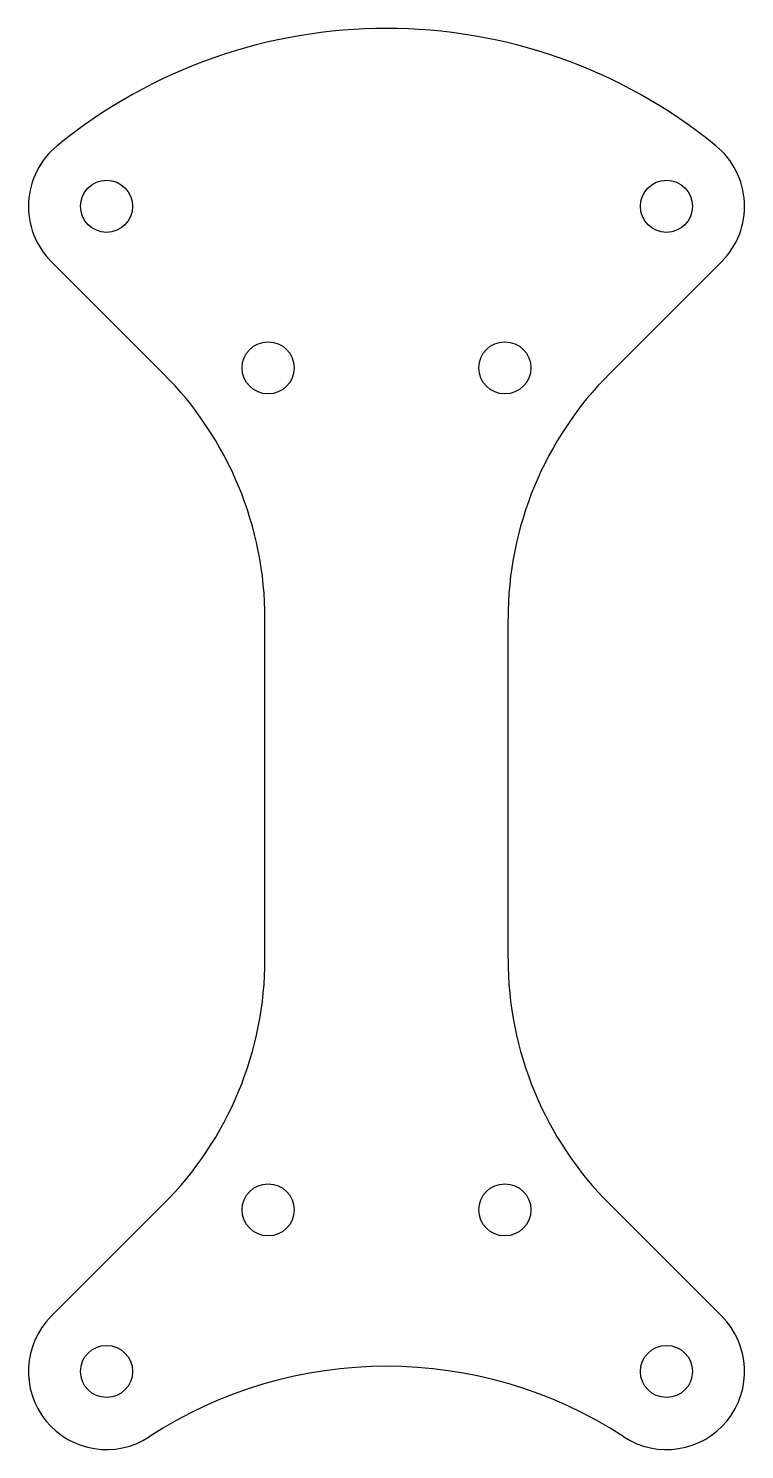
# Model space of a CAD drawing. Header units: millimetres. Extents: x -20.6 to 20.6, y -40.9 to 40.9.
import ezdxf

# ---------------------------------------------------------------- set-up
doc = ezdxf.new("R2010")
doc.units = ezdxf.units.MM
doc.layers.get('0').update_dxf_attribs({"lineweight": 25, "true_color": 0xffffff})

msp = doc.modelspace()

# ---------------------------------------------------------------- linework, layer by layer
for p, q in [((-19.309, 27.507), (-12.858, 21.056)), ((19.309, 27.507), (12.858, 21.056)), ((-7, -12.661), (-7, 6.914)), ((7, -12.661), (7, 6.914)), ((-19.309, -33.254), (-12.858, -26.803)), ((19.309, -33.254), (12.858, -26.803))]:
    msp.add_line(p, q)
for centre in [(-16.127, 30.689), (16.127, 30.689), (-6.818, 21.38), (6.818, 21.38), (-6.818, -27.127), (6.818, -27.127), (-16.127, -36.436), (16.127, -36.436)]:
    msp.add_circle(centre, 1.5)
for centre, radius, start, end in [((0, 10.936), 30, 50.77005, 129.22995), ((-16.127, 30.689), 4.5, 129.22995, 225), ((16.127, 30.689), 4.5, 315, 50.77005), ((-27, 6.914), 20, 0, 45), ((27, 6.914), 20, 135, 180), ((-27, -12.661), 20, 315, 0), ((27, -12.661), 20, 180, 225), ((-16.127, -36.436), 4.5, 135, 303.13957), ((16.127, -36.436), 4.5, 236.86043, 45), ((0, -61.138), 25, 56.86043, 123.13957)]:
    msp.add_arc(centre, radius, start, end)

doc.saveas('drawing.dxf')
